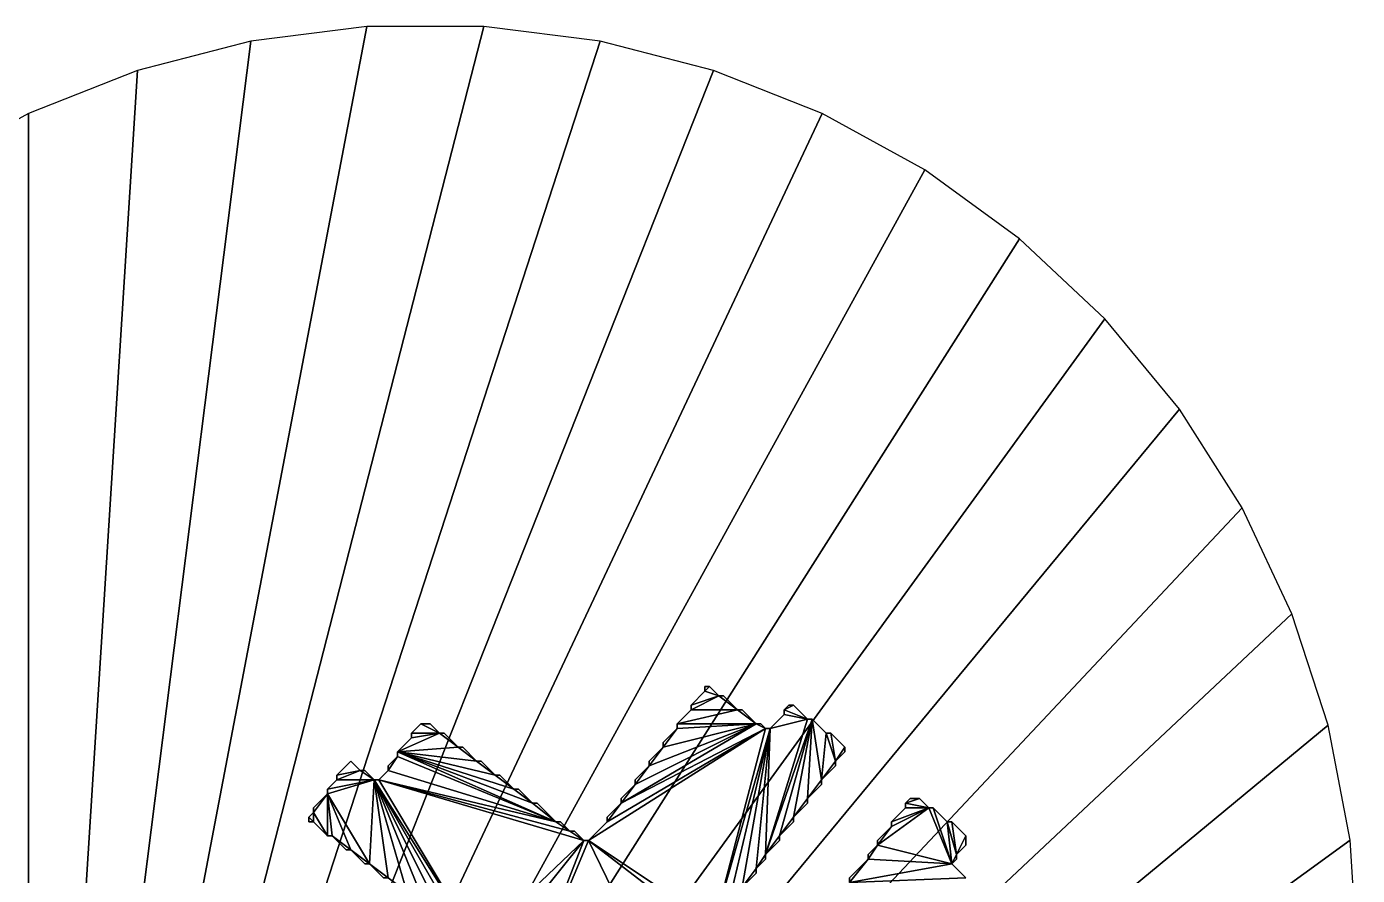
# Model space of a CAD drawing. Header units: metres. Extents: x 83 to 1014, y -33 to 839.
# Drawn here: x 728.4 to 1014, y 656.5 to 838.6 of the extents above; entities that cross this region are included whole.
import ezdxf

# ---------------------------------------------------------------- set-up
doc = ezdxf.new("R2010")
doc.units = ezdxf.units.M

msp = doc.modelspace()

# ---------------------------------------------------------------- linework, layer by layer
for points in [[(776.52, 835.46, 250), (728.84, 458.03, 250), (801.44, 838.61, 250)], [(801.44, 838.61, 250), (728.84, 458.03, 250), (826.56, 838.61, 250)], [(826.56, 838.61, 250), (728.84, 458.03, 250), (851.48, 835.46, 250)], [(752.2, 829.21, 250), (728.84, 458.03, 250), (776.52, 835.46, 250)], [(851.48, 835.46, 250), (728.84, 458.03, 250), (875.8, 829.21, 250)], [(728.84, 819.97, 250), (728.84, 458.03, 250), (752.2, 829.21, 250)], [(875.8, 829.21, 250), (728.84, 458.03, 250), (899.16, 819.97, 250)], [(706.83, 807.87, 250), (728.84, 458.03, 250), (728.84, 819.97, 250)], [(899.16, 819.97, 250), (728.84, 458.03, 250), (921.17, 807.87, 250)], [(686.52, 793.1, 250), (728.84, 458.03, 250), (706.83, 807.87, 250)], [(921.17, 807.87, 250), (728.84, 458.03, 250), (941.48, 793.1, 250)], [(668.21, 775.91, 250), (728.84, 458.03, 250), (686.52, 793.1, 250)], [(941.48, 793.1, 250), (728.84, 458.03, 250), (959.79, 775.91, 250)], [(652.2, 756.56, 250), (728.84, 458.03, 250), (668.21, 775.91, 250)], [(959.79, 775.91, 250), (728.84, 458.03, 250), (975.8, 756.56, 250)], [(706.83, 470.13, 250), (728.84, 458.03, 250), (652.2, 756.56, 250)], [(975.8, 756.56, 250), (728.84, 458.03, 250), (989.26, 735.35, 250)], [(989.26, 735.35, 250), (728.84, 458.03, 250), (999.96, 712.62, 250)], [(999.96, 712.62, 250), (728.84, 458.03, 250), (1007.72, 688.74, 250)], [(874, 696), (874, 697), (874, 696, 200)], [(874, 697, 200), (874, 696, 200), (874, 697)], [(874, 697), (875, 697), (874, 697, 200)], [(875, 697, 200), (874, 697, 200), (875, 697)], [(874, 696), (875, 697), (874, 697)], [(874, 696), (877, 695), (875, 697)], [(874, 697, 200), (875, 697, 200), (874, 696, 200)], [(875, 697, 200), (877, 695, 200), (874, 696, 200)], [(875, 697), (877, 695), (875, 697, 200)], [(877, 695, 200), (875, 697, 200), (877, 695)], [(871, 693), (874, 696), (871, 693, 200)], [(874, 696), (874, 696, 200), (871, 693, 200)], [(871, 693), (877, 695), (874, 696)], [(874, 696, 200), (877, 695, 200), (871, 693, 200)], [(871, 692), (877, 695), (871, 693)], [(871, 692), (881, 692), (877, 695)], [(871, 693, 200), (877, 695, 200), (871, 692, 200)], [(877, 695, 200), (881, 692, 200), (871, 692, 200)], [(877, 695), (878, 695), (877, 695, 200)], [(878, 695, 200), (877, 695, 200), (878, 695)], [(877, 695), (881, 692), (878, 695)], [(878, 695, 200), (881, 692, 200), (877, 695, 200)], [(878, 695), (881, 692), (878, 695, 200)], [(881, 692), (881, 692, 200), (878, 695, 200)], [(868, 689), (871, 692), (868, 689, 200)], [(871, 692), (871, 692, 200), (868, 689, 200)], [(868, 689), (881, 692), (871, 692)], [(868, 689), (885, 689), (881, 692)], [(871, 692, 200), (881, 692, 200), (868, 689, 200)], [(881, 692, 200), (885, 689, 200), (868, 689, 200)], [(871, 692), (871, 693), (871, 692, 200)], [(871, 693, 200), (871, 692, 200), (871, 693)], [(881, 692), (882, 692), (881, 692, 200)], [(882, 692, 200), (881, 692, 200), (882, 692)], [(881, 692), (885, 689), (882, 692)], [(882, 692, 200), (885, 689, 200), (881, 692, 200)], [(882, 692), (885, 689), (882, 692, 200)], [(885, 689), (885, 689, 200), (882, 692, 200)], [(891, 692), (892, 693), (891, 692, 200)], [(892, 693, 200), (891, 692, 200), (892, 693)], [(891, 692), (893, 693), (892, 693)], [(891, 692), (896, 690), (893, 693)], [(892, 693, 200), (893, 693, 200), (891, 692, 200)], [(893, 693, 200), (896, 690, 200), (891, 692, 200)], [(891, 691), (891, 692), (891, 691, 200)], [(891, 692, 200), (891, 691, 200), (891, 692)], [(891, 691), (896, 690), (891, 692)], [(891, 692, 200), (896, 690, 200), (891, 691, 200)], [(892, 693), (893, 693), (892, 693, 200)], [(893, 693, 200), (892, 693, 200), (893, 693)], [(893, 693), (896, 690), (893, 693, 200)], [(896, 690), (896, 690, 200), (893, 693, 200)], [(1007.72, 688.74, 250), (728.84, 458.03, 250), (1012.42, 664.07, 250)], [(811, 687), (813, 689), (811, 687, 200)], [(813, 689, 200), (811, 687, 200), (813, 689)], [(811, 687), (817, 687), (813, 689)], [(813, 689, 200), (817, 687, 200), (811, 687, 200)], [(813, 689), (815, 689), (813, 689, 200)], [(815, 689, 200), (813, 689, 200), (815, 689)], [(813, 689), (817, 687), (815, 689)], [(815, 689, 200), (817, 687, 200), (813, 689, 200)], [(815, 689), (817, 687), (815, 689, 200)], [(817, 687, 200), (815, 689, 200), (817, 687)], [(856, 672), (885, 689), (859, 676)], [(856, 672), (887, 688), (885, 689)], [(859, 676, 200), (885, 689, 200), (856, 672, 200)], [(885, 689, 200), (887, 688, 200), (856, 672, 200)], [(859, 676), (885, 689), (862, 680)], [(862, 680, 200), (885, 689, 200), (859, 676, 200)], [(862, 680), (885, 689), (865, 684)], [(865, 684, 200), (885, 689, 200), (862, 680, 200)], [(865, 684), (885, 689), (868, 688)], [(868, 688, 200), (885, 689, 200), (865, 684, 200)], [(868, 688), (868, 689), (868, 688, 200)], [(868, 689, 200), (868, 688, 200), (868, 689)], [(868, 688), (885, 689), (868, 689)], [(868, 689, 200), (885, 689, 200), (868, 688, 200)], [(885, 689), (886, 689), (885, 689, 200)], [(886, 689, 200), (885, 689, 200), (886, 689)], [(885, 689), (887, 688), (886, 689)], [(886, 689, 200), (887, 688, 200), (885, 689, 200)], [(886, 689), (887, 688), (886, 689, 200)], [(887, 688, 200), (886, 689, 200), (887, 688)], [(897, 690), (887, 661), (890, 665)], [(896, 690), (887, 661), (897, 690)], [(888, 688), (887, 661), (896, 690)], [(890, 665, 200), (887, 661, 200), (897, 690, 200)], [(897, 690, 200), (887, 661, 200), (896, 690, 200)], [(896, 690, 200), (887, 661, 200), (888, 688, 200)], [(888, 688), (891, 691), (888, 688, 200)], [(891, 691), (891, 691, 200), (888, 688, 200)], [(888, 688), (896, 690), (891, 691)], [(891, 691, 200), (896, 690, 200), (888, 688, 200)], [(897, 690), (890, 665), (893, 669)], [(893, 669, 200), (890, 665, 200), (897, 690, 200)], [(897, 690), (893, 669), (896, 673)], [(896, 673, 200), (893, 669, 200), (897, 690, 200)], [(896, 690), (897, 690), (896, 690, 200)], [(897, 690, 200), (896, 690, 200), (897, 690)], [(897, 690), (896, 673), (899, 677)], [(899, 677, 200), (896, 673, 200), (897, 690, 200)], [(897, 690), (900, 687), (897, 690, 200)], [(900, 687), (900, 687, 200), (897, 690, 200)], [(897, 690), (899, 677), (900, 687)], [(900, 687, 200), (899, 677, 200), (897, 690, 200)], [(808, 683), (817, 687), (811, 686)], [(808, 683), (821, 684), (817, 687)], [(811, 686, 200), (817, 687, 200), (808, 683, 200)], [(817, 687, 200), (821, 684, 200), (808, 683, 200)], [(808, 683), (811, 686), (808, 683, 200)], [(811, 686), (811, 686, 200), (808, 683, 200)], [(811, 686), (811, 687), (811, 686, 200)], [(811, 687, 200), (811, 686, 200), (811, 687)], [(811, 686), (817, 687), (811, 687)], [(811, 687, 200), (817, 687, 200), (811, 686, 200)], [(817, 687), (818, 687), (817, 687, 200)], [(818, 687, 200), (817, 687, 200), (818, 687)], [(817, 687), (821, 684), (818, 687)], [(818, 687, 200), (821, 684, 200), (817, 687, 200)], [(818, 687), (821, 684), (818, 687, 200)], [(821, 684), (821, 684, 200), (818, 687, 200)], [(849, 664), (887, 688), (853, 668)], [(849, 664), (876, 646), (887, 688)], [(853, 668, 200), (887, 688, 200), (849, 664, 200)], [(887, 688, 200), (876, 646, 200), (849, 664, 200)], [(853, 668), (887, 688), (856, 672)], [(856, 672, 200), (887, 688, 200), (853, 668, 200)], [(865, 685), (868, 688), (865, 685, 200)], [(868, 688), (868, 688, 200), (865, 685, 200)], [(865, 684), (868, 688), (865, 685)], [(865, 685, 200), (868, 688, 200), (865, 684, 200)], [(888, 688), (876, 646), (879, 650)], [(887, 688), (876, 646), (888, 688)], [(879, 650, 200), (876, 646, 200), (888, 688, 200)], [(888, 688, 200), (876, 646, 200), (887, 688, 200)], [(888, 688), (879, 650), (882, 654)], [(882, 654, 200), (879, 650, 200), (888, 688, 200)], [(888, 688), (882, 654), (885, 658)], [(885, 658, 200), (882, 654, 200), (888, 688, 200)], [(888, 688), (885, 658), (887, 661)], [(887, 661, 200), (885, 658, 200), (888, 688, 200)], [(887, 688), (888, 688), (887, 688, 200)], [(888, 688, 200), (887, 688, 200), (888, 688)], [(900, 687), (899, 677), (902, 681)], [(902, 681, 200), (899, 677, 200), (900, 687, 200)], [(900, 687), (901, 687), (900, 687, 200)], [(901, 687, 200), (900, 687, 200), (901, 687)], [(900, 687), (902, 681), (901, 687)], [(901, 687, 200), (902, 681, 200), (900, 687, 200)], [(901, 687), (904, 684), (901, 687, 200)], [(904, 684), (904, 684, 200), (901, 687, 200)], [(901, 687), (902, 681), (904, 684)], [(904, 684, 200), (902, 681, 200), (901, 687, 200)], [(808, 683), (825, 681), (821, 684)], [(821, 684, 200), (825, 681, 200), (808, 683, 200)], [(808, 682), (808, 683), (808, 682, 200)], [(808, 683, 200), (808, 682, 200), (808, 683)], [(808, 683), (829, 678), (825, 681)], [(808, 683), (833, 675), (829, 678)], [(808, 683), (837, 672), (833, 675)], [(808, 683), (842, 668), (837, 672)], [(808, 682), (842, 668), (808, 683)], [(825, 681, 200), (829, 678, 200), (808, 683, 200)], [(829, 678, 200), (833, 675, 200), (808, 683, 200)], [(833, 675, 200), (837, 672, 200), (808, 683, 200)], [(837, 672, 200), (842, 668, 200), (808, 683, 200)], [(808, 683, 200), (842, 668, 200), (808, 682, 200)], [(821, 684), (822, 684), (821, 684, 200)], [(822, 684, 200), (821, 684, 200), (822, 684)], [(821, 684), (825, 681), (822, 684)], [(822, 684, 200), (825, 681, 200), (821, 684, 200)], [(822, 684), (825, 681), (822, 684, 200)], [(825, 681), (825, 681, 200), (822, 684, 200)], [(862, 681), (865, 684), (862, 681, 200)], [(865, 684), (865, 684, 200), (862, 681, 200)], [(862, 680), (865, 684), (862, 681)], [(862, 681, 200), (865, 684, 200), (862, 680, 200)], [(865, 684), (865, 685), (865, 684, 200)], [(865, 685, 200), (865, 684, 200), (865, 685)], [(904, 684), (902, 681), (904, 683)], [(904, 683, 200), (902, 681, 200), (904, 684, 200)], [(904, 683), (902, 681), (904, 683, 200)], [(902, 681, 200), (904, 683, 200), (902, 681)], [(904, 684), (904, 683), (904, 684, 200)], [(904, 683, 200), (904, 684, 200), (904, 683)], [(795, 678), (798, 681), (795, 678, 200)], [(798, 681), (798, 681, 200), (795, 678, 200)], [(795, 678), (800, 679), (798, 681)], [(798, 681, 200), (800, 679, 200), (795, 678, 200)], [(798, 681), (800, 679), (798, 681, 200)], [(800, 679, 200), (798, 681, 200), (800, 679)], [(806, 680), (808, 682), (806, 680, 200)], [(808, 682, 200), (806, 680, 200), (808, 682)], [(806, 679), (808, 682), (806, 680)], [(806, 679), (842, 668), (808, 682)], [(806, 680, 200), (808, 682, 200), (806, 679, 200)], [(808, 682, 200), (842, 668, 200), (806, 679, 200)], [(806, 679), (806, 680), (806, 679, 200)], [(806, 680, 200), (806, 679, 200), (806, 680)], [(825, 681), (826, 681), (825, 681, 200)], [(826, 681, 200), (825, 681, 200), (826, 681)], [(825, 681), (829, 678), (826, 681)], [(826, 681, 200), (829, 678, 200), (825, 681, 200)], [(826, 681), (829, 678), (826, 681, 200)], [(829, 678), (829, 678, 200), (826, 681, 200)], [(859, 677), (862, 680), (859, 677, 200)], [(862, 680), (862, 680, 200), (859, 677, 200)], [(859, 676), (862, 680), (859, 677)], [(859, 677, 200), (862, 680, 200), (859, 676, 200)], [(862, 680), (862, 681), (862, 680, 200)], [(862, 681, 200), (862, 680, 200), (862, 681)], [(902, 681), (899, 677), (902, 680)], [(902, 680, 200), (899, 677, 200), (902, 681, 200)], [(902, 680), (899, 677), (902, 680, 200)], [(899, 677), (899, 677, 200), (902, 680, 200)], [(902, 681), (902, 680), (902, 681, 200)], [(902, 680, 200), (902, 681, 200), (902, 680)], [(793, 675), (795, 677), (793, 675, 200)], [(795, 677, 200), (793, 675, 200), (795, 677)], [(793, 675), (803, 677), (795, 677)], [(793, 674), (803, 677), (793, 675)], [(802, 659), (803, 677), (793, 674)], [(795, 677, 200), (803, 677, 200), (793, 675, 200)], [(793, 675, 200), (803, 677, 200), (793, 674, 200)], [(793, 674, 200), (803, 677, 200), (802, 659, 200)], [(795, 677), (800, 679), (795, 678)], [(795, 677), (803, 677), (800, 679)], [(795, 678, 200), (800, 679, 200), (795, 677, 200)], [(800, 679, 200), (803, 677, 200), (795, 677, 200)], [(795, 677), (795, 678), (795, 677, 200)], [(795, 678, 200), (795, 677, 200), (795, 678)], [(800, 679), (801, 679), (800, 679, 200)], [(801, 679, 200), (800, 679, 200), (801, 679)], [(800, 679), (803, 677), (801, 679)], [(801, 679, 200), (803, 677, 200), (800, 679, 200)], [(801, 679), (803, 677), (801, 679, 200)], [(803, 677, 200), (801, 679, 200), (803, 677)], [(806, 656), (803, 677), (802, 659)], [(802, 659, 200), (803, 677, 200), (806, 656, 200)], [(803, 677), (804, 677), (803, 677, 200)], [(804, 677, 200), (803, 677, 200), (804, 677)], [(810, 653), (803, 677), (806, 656)], [(814, 650), (803, 677), (810, 653)], [(818, 647), (803, 677), (814, 650)], [(822, 644), (803, 677), (818, 647)], [(825, 642), (803, 677), (822, 644)], [(825, 642), (804, 677), (803, 677)], [(806, 656, 200), (803, 677, 200), (810, 653, 200)], [(810, 653, 200), (803, 677, 200), (814, 650, 200)], [(814, 650, 200), (803, 677, 200), (818, 647, 200)], [(818, 647, 200), (803, 677, 200), (822, 644, 200)], [(822, 644, 200), (803, 677, 200), (825, 642, 200)], [(803, 677, 200), (804, 677, 200), (825, 642, 200)], [(804, 677), (806, 679), (804, 677, 200)], [(806, 679, 200), (804, 677, 200), (806, 679)], [(804, 677), (842, 668), (806, 679)], [(806, 679, 200), (842, 668, 200), (804, 677, 200)], [(804, 677), (845, 666), (842, 668)], [(804, 677), (848, 664), (845, 666)], [(825, 642), (848, 664), (804, 677)], [(842, 668, 200), (845, 666, 200), (804, 677, 200)], [(845, 666, 200), (848, 664, 200), (804, 677, 200)], [(804, 677, 200), (848, 664, 200), (825, 642, 200)], [(829, 678), (830, 678), (829, 678, 200)], [(830, 678, 200), (829, 678, 200), (830, 678)], [(829, 678), (833, 675), (830, 678)], [(830, 678, 200), (833, 675, 200), (829, 678, 200)], [(830, 678), (833, 675), (830, 678, 200)], [(833, 675), (833, 675, 200), (830, 678, 200)], [(859, 676), (859, 677), (859, 676, 200)], [(859, 677, 200), (859, 676, 200), (859, 677)], [(899, 677), (896, 673), (899, 676)], [(899, 676, 200), (896, 673, 200), (899, 677, 200)], [(899, 677), (899, 676), (899, 677, 200)], [(899, 676, 200), (899, 677, 200), (899, 676)], [(790, 671), (793, 674), (790, 671, 200)], [(793, 674), (793, 674, 200), (790, 671, 200)], [(790, 670), (793, 674), (790, 671)], [(793, 665), (793, 674), (790, 670)], [(790, 671, 200), (793, 674, 200), (790, 670, 200)], [(790, 670, 200), (793, 674, 200), (793, 665, 200)], [(793, 674), (793, 675), (793, 674, 200)], [(793, 675, 200), (793, 674, 200), (793, 675)], [(794, 665), (793, 674), (793, 665)], [(798, 662), (793, 674), (794, 665)], [(802, 659), (793, 674), (798, 662)], [(793, 665, 200), (793, 674, 200), (794, 665, 200)], [(794, 665, 200), (793, 674, 200), (798, 662, 200)], [(798, 662, 200), (793, 674, 200), (802, 659, 200)], [(833, 675), (834, 675), (833, 675, 200)], [(834, 675, 200), (833, 675, 200), (834, 675)], [(833, 675), (837, 672), (834, 675)], [(834, 675, 200), (837, 672, 200), (833, 675, 200)], [(834, 675), (837, 672), (834, 675, 200)], [(837, 672), (837, 672, 200), (834, 675, 200)], [(856, 673), (859, 676), (856, 673, 200)], [(859, 676), (859, 676, 200), (856, 673, 200)], [(856, 672), (859, 676), (856, 673)], [(856, 673, 200), (859, 676, 200), (856, 672, 200)], [(899, 676), (896, 673), (899, 676, 200)], [(896, 673), (896, 673, 200), (899, 676, 200)], [(837, 672), (838, 672), (837, 672, 200)], [(838, 672, 200), (837, 672, 200), (838, 672)], [(837, 672), (842, 668), (838, 672)], [(838, 672, 200), (842, 668, 200), (837, 672, 200)], [(838, 672), (842, 668), (838, 672, 200)], [(842, 668), (842, 668, 200), (838, 672, 200)], [(853, 669), (856, 672), (853, 669, 200)], [(856, 672), (856, 672, 200), (853, 669, 200)], [(853, 668), (856, 672), (853, 669)], [(853, 669, 200), (856, 672, 200), (853, 668, 200)], [(856, 672), (856, 673), (856, 672, 200)], [(856, 673, 200), (856, 672, 200), (856, 673)], [(896, 673), (893, 669), (896, 672)], [(896, 672, 200), (893, 669, 200), (896, 673, 200)], [(896, 672), (893, 669), (896, 672, 200)], [(893, 669), (893, 669, 200), (896, 672, 200)], [(896, 673), (896, 672), (896, 673, 200)], [(896, 672, 200), (896, 673, 200), (896, 672)], [(917, 672), (918, 673), (917, 672, 200)], [(918, 673, 200), (917, 672, 200), (918, 673)], [(917, 672), (920, 673), (918, 673)], [(917, 672), (922, 671), (920, 673)], [(918, 673, 200), (920, 673, 200), (917, 672, 200)], [(920, 673, 200), (922, 671, 200), (917, 672, 200)], [(917, 671), (917, 672), (917, 671, 200)], [(917, 672, 200), (917, 671, 200), (917, 672)], [(917, 671), (922, 671), (917, 672)], [(917, 672, 200), (922, 671, 200), (917, 671, 200)], [(918, 673), (920, 673), (918, 673, 200)], [(920, 673, 200), (918, 673, 200), (920, 673)], [(920, 673), (922, 671), (920, 673, 200)], [(922, 671, 200), (920, 673, 200), (922, 671)], [(789, 669), (790, 670), (789, 669, 200)], [(790, 670, 200), (789, 669, 200), (790, 670)], [(790, 668), (790, 670), (789, 669)], [(789, 669, 200), (790, 670, 200), (790, 668, 200)], [(789, 668), (789, 669), (789, 668, 200)], [(789, 669, 200), (789, 668, 200), (789, 669)], [(790, 668), (789, 669), (789, 668)], [(789, 668, 200), (789, 669, 200), (790, 668, 200)], [(790, 670), (790, 671), (790, 670, 200)], [(790, 671, 200), (790, 670, 200), (790, 671)], [(793, 665), (790, 670), (790, 668)], [(790, 668, 200), (790, 670, 200), (793, 665, 200)], [(853, 668), (853, 669), (853, 668, 200)], [(853, 669, 200), (853, 668, 200), (853, 669)], [(893, 669), (890, 665), (893, 668)], [(893, 668, 200), (890, 665, 200), (893, 669, 200)], [(893, 669), (893, 668), (893, 669, 200)], [(893, 668, 200), (893, 669, 200), (893, 668)], [(911, 663), (922, 671), (914, 667)], [(911, 663), (927, 659), (922, 671)], [(914, 667, 200), (922, 671, 200), (911, 663, 200)], [(922, 671, 200), (927, 659, 200), (911, 663, 200)], [(914, 668), (917, 671), (914, 668, 200)], [(917, 671), (917, 671, 200), (914, 668, 200)], [(914, 668), (922, 671), (917, 671)], [(914, 667), (922, 671), (914, 668)], [(917, 671, 200), (922, 671, 200), (914, 668, 200)], [(914, 668, 200), (922, 671, 200), (914, 667, 200)], [(922, 671), (923, 671), (922, 671, 200)], [(923, 671, 200), (922, 671, 200), (923, 671)], [(922, 671), (927, 659), (923, 671)], [(923, 671, 200), (927, 659, 200), (922, 671, 200)], [(923, 671), (926, 668), (923, 671, 200)], [(926, 668), (926, 668, 200), (923, 671, 200)], [(923, 671), (927, 659), (926, 668)], [(926, 668, 200), (927, 659, 200), (923, 671, 200)], [(790, 668), (789, 668), (790, 668, 200)], [(789, 668, 200), (790, 668, 200), (789, 668)], [(793, 665), (790, 668), (793, 665, 200)], [(790, 668), (790, 668, 200), (793, 665, 200)], [(842, 668), (843, 668), (842, 668, 200)], [(843, 668, 200), (842, 668, 200), (843, 668)], [(842, 668), (845, 666), (843, 668)], [(843, 668, 200), (845, 666, 200), (842, 668, 200)], [(843, 668), (845, 666), (843, 668, 200)], [(845, 666, 200), (843, 668, 200), (845, 666)], [(845, 666), (846, 666), (845, 666, 200)], [(846, 666, 200), (845, 666, 200), (846, 666)], [(845, 666), (848, 664), (846, 666)], [(846, 666, 200), (848, 664, 200), (845, 666, 200)], [(846, 666), (848, 664), (846, 666, 200)], [(848, 664, 200), (846, 666, 200), (848, 664)], [(849, 664), (853, 668), (849, 664, 200)], [(853, 668), (853, 668, 200), (849, 664, 200)], [(893, 668), (890, 665), (893, 668, 200)], [(890, 665), (890, 665, 200), (893, 668, 200)], [(911, 664), (914, 667), (911, 664, 200)], [(914, 667), (914, 667, 200), (911, 664, 200)], [(911, 663), (914, 667), (911, 664)], [(911, 664, 200), (914, 667, 200), (911, 663, 200)], [(914, 667), (914, 668), (914, 667, 200)], [(914, 668, 200), (914, 667, 200), (914, 668)], [(926, 668), (927, 668), (926, 668, 200)], [(927, 668, 200), (926, 668, 200), (927, 668)], [(926, 668), (928, 661), (927, 668)], [(926, 668), (927, 659), (928, 661)], [(927, 668, 200), (928, 661, 200), (926, 668, 200)], [(928, 661, 200), (927, 659, 200), (926, 668, 200)], [(927, 668), (930, 665), (927, 668, 200)], [(930, 665), (930, 665, 200), (927, 668, 200)], [(927, 668), (928, 661), (930, 665)], [(930, 665, 200), (928, 661, 200), (927, 668, 200)], [(1012.42, 664.07, 250), (728.84, 458.03, 250), (1014, 639, 250)], [(794, 665), (793, 665), (794, 665, 200)], [(793, 665, 200), (794, 665, 200), (793, 665)], [(797, 662), (794, 665), (797, 662, 200)], [(794, 665), (794, 665, 200), (797, 662, 200)], [(798, 662), (794, 665), (797, 662)], [(797, 662, 200), (794, 665, 200), (798, 662, 200)], [(828, 639), (848, 664), (825, 642)], [(825, 642, 200), (848, 664, 200), (828, 639, 200)], [(834, 628), (848, 664), (828, 639)], [(828, 639, 200), (848, 664, 200), (834, 628, 200)], [(834, 628), (849, 664), (848, 664)], [(834, 628), (885, 590), (849, 664)], [(848, 664, 200), (849, 664, 200), (834, 628, 200)], [(849, 664, 200), (885, 590, 200), (834, 628, 200)], [(848, 664), (849, 664), (848, 664, 200)], [(849, 664, 200), (848, 664, 200), (849, 664)], [(849, 664), (875, 644), (876, 646)], [(849, 664), (885, 590), (875, 644)], [(876, 646, 200), (875, 644, 200), (849, 664, 200)], [(875, 644, 200), (885, 590, 200), (849, 664, 200)], [(890, 665), (887, 661), (890, 664)], [(890, 664, 200), (887, 661, 200), (890, 665, 200)], [(890, 664), (887, 661), (890, 664, 200)], [(887, 661), (887, 661, 200), (890, 664, 200)], [(890, 665), (890, 664), (890, 665, 200)], [(890, 664, 200), (890, 665, 200), (890, 664)], [(909, 661), (911, 663), (909, 661, 200)], [(911, 663, 200), (909, 661, 200), (911, 663)], [(909, 660), (911, 663), (909, 661)], [(909, 660), (927, 659), (911, 663)], [(909, 661, 200), (911, 663, 200), (909, 660, 200)], [(911, 663, 200), (927, 659, 200), (909, 660, 200)], [(911, 663), (911, 664), (911, 663, 200)], [(911, 664, 200), (911, 663, 200), (911, 664)], [(930, 665), (928, 661), (930, 663)], [(930, 663, 200), (928, 661, 200), (930, 665, 200)], [(930, 663), (928, 661), (930, 663, 200)], [(928, 661, 200), (930, 663, 200), (928, 661)], [(930, 665), (930, 663), (930, 665, 200)], [(930, 663, 200), (930, 665, 200), (930, 663)], [(798, 662), (797, 662), (798, 662, 200)], [(797, 662, 200), (798, 662, 200), (797, 662)], [(801, 659), (798, 662), (801, 659, 200)], [(798, 662), (798, 662, 200), (801, 659, 200)], [(802, 659), (798, 662), (801, 659)], [(801, 659, 200), (798, 662, 200), (802, 659, 200)], [(887, 661), (885, 658), (887, 660)], [(887, 660, 200), (885, 658, 200), (887, 661, 200)], [(887, 660), (885, 658), (887, 660, 200)], [(885, 658, 200), (887, 660, 200), (885, 658)], [(887, 661), (887, 660), (887, 661, 200)], [(887, 660, 200), (887, 661, 200), (887, 660)], [(905, 656), (909, 660), (905, 656, 200)], [(909, 660), (909, 660, 200), (905, 656, 200)], [(905, 655), (909, 660), (905, 656)], [(905, 655), (927, 659), (909, 660)], [(905, 656, 200), (909, 660, 200), (905, 655, 200)], [(909, 660, 200), (927, 659, 200), (905, 655, 200)], [(909, 660), (909, 661), (909, 660, 200)], [(909, 661, 200), (909, 660, 200), (909, 661)], [(928, 661), (927, 659), (928, 660)], [(928, 660, 200), (927, 659, 200), (928, 661, 200)], [(928, 660), (927, 659), (928, 660, 200)], [(927, 659, 200), (928, 660, 200), (927, 659)], [(928, 661), (928, 660), (928, 661, 200)], [(928, 660, 200), (928, 661, 200), (928, 660)], [(802, 659), (801, 659), (802, 659, 200)], [(801, 659, 200), (802, 659, 200), (801, 659)], [(805, 656), (802, 659), (805, 656, 200)], [(802, 659), (802, 659, 200), (805, 656, 200)], [(806, 656), (802, 659), (805, 656)], [(805, 656, 200), (802, 659, 200), (806, 656, 200)], [(885, 658), (882, 654), (885, 657)], [(885, 657, 200), (882, 654, 200), (885, 658, 200)], [(885, 657), (882, 654), (885, 657, 200)], [(882, 654), (882, 654, 200), (885, 657, 200)], [(885, 658), (885, 657), (885, 658, 200)], [(885, 657, 200), (885, 658, 200), (885, 657)], [(905, 655), (930, 656), (927, 659)], [(927, 659, 200), (930, 656, 200), (905, 655, 200)], [(927, 659), (930, 656), (927, 659, 200)], [(930, 656), (930, 656, 200), (927, 659, 200)]]:
    msp.add_3dface(points)

doc.saveas('drawing.dxf')
